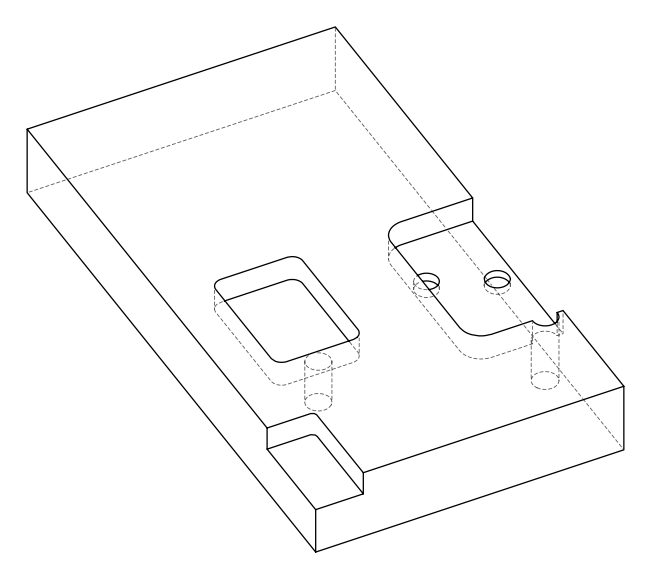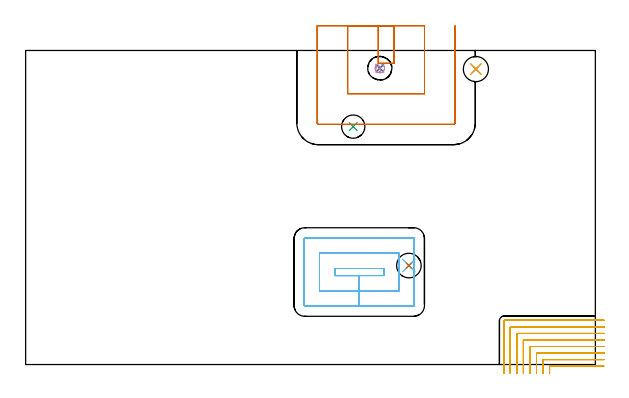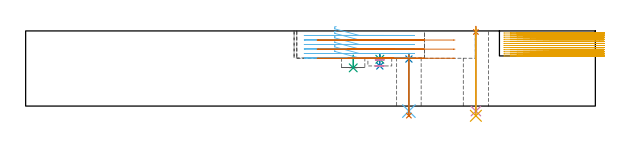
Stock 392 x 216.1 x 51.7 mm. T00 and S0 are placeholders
(PLAN: 13 operations, 10 tool changes, 28.1 min)
(1 SPOT_DRILL | STEP1HOLE | NXT0321_9005460120000 | 0.03 min | 4 mm3)
(2 SPOT_DRILL_1 | STEP1HOLE_1 | NXT0321_9005460120000 | 0.03 min | 2023 mm3)
(3 SPOT_DRILL_2 | STEP1POCKET | NXT0321_9005460120000 | 0.03 min | 2043 mm3)
(4 DRILL_THROUGH_HOLE_INTO_CENTER | STEP1HOLE | NXT0301_079 | 0.23 min | 4713 mm3)
(5 DRILL_TO_ENLARGE_THROUGH_HOLE | STEP1HOLE | UGT0301_244 | 0.24 min | 7414 mm3)
(6 DRILL_THROUGH_HOLE_INTO_CENTER_1 | STEP1HOLE_1 | NXT0301_079 | 0.16 min | 3069 mm3)
(7 DRILL_TO_ENLARGE_THROUGH_HOLE_1 | STEP1HOLE_1 | UGT0301_292 | 0.17 min | 6484 mm3)
(8 DRILL_BLIND_HOLE_INTO_CENTER | STEP1POCKET | NXT0301_128 | 0.03 min | 553 mm3)
(9 INDEXABLE_INSERT_DRILL_BLIND_HOLE_FROM_SOLID | STEP1POCKET_1 | NXT0302_003 | 0.04 min | 5059 mm3)
(10 MILL_ROUGH_BLIND_HOLE_CONTOUR | STEP1POCKET | NXT0201_013 | Spiral | 0.27 min | 2490 mm3)
(11 MILL_CORNER_NOTCH_RECTANGULAR | CORNER_NOTCH_RECTANGULAR | UGT0201_014 | Follow Part, ap 1.5, ae 75% | 16.23 min | 37880 mm3)
(12 MILL_RECTANGULAR_POCKET | POCKET_RECTANGULAR_STRAIGHT | UGT0201_103 | Follow Part, ap 3.5, ae 75% | 6.64 min | 96593 mm3)
(13 MILL_SLOT | SLOT_PARTIAL_RECTANGULAR | UGT0201_006 | Follow Part, ap 7, ae 75% | 4.02 min | 137987 mm3)
(TOOL NXT0321_9005460120000 | NC Spot Drill, 142deg, 12mm, Carbide, Uncoated | D12 PA142 FL30 Z2)
(TOOL NXT0301_079 | Carbide Drill 10.8mm [860.1-1080-032A1-MM 2214] | D10.8 PA140 FL55 Z2)
(TOOL UGT0301_244 | Twist Drill 17.3 mm | D17.3 PA118 FL130 Z2)
(TOOL UGT0301_292 | Twist Drill 16.9 mm | D16.9 PA118 FL120 Z2)
(TOOL NXT0301_128 | Carbide Drill 12mm [861.1-1200-036A1-GP GC34] | D12 PA150 FL37.4 Z2)
(TOOL NXT0302_003 | Index. Insert Drill 16mm [880-D1600L20-05] | D16 PA176 FL80 Z2)
(TOOL NXT0201_013 | ENDMILL 10mm | D10 FL30 Z4)
(TOOL UGT0201_014 | End mill 6 mm | D6 FL24 Z4)
(TOOL UGT0201_103 | End Mill 14 mm | D14 FL19 Z2)
(TOOL UGT0201_006 | End Mill 28 mm | D28 FL25 Z2)
(OP 1 SPOT_DRILL)
G17 G21 G94 G90
T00 M6
G54
G17 G0 G90 X309.8 Y203.3 S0 M3
G43 Z61.7 H0
G94 G81 G98 Z50.955 F250. R54.7
G80
M5
M2
(OP 2 SPOT_DRILL_1)
G17 G21 G94 G90
T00 M6
G54
G17 G0 G90 X263.7 Y68.1 S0 M3
G43 Z61.7 H0
G94 G81 G98 Z32.373 F250. R36.1
G80
M5
M2
(OP 3 SPOT_DRILL_2)
G17 G21 G94 G90
T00 M6
G54
G17 G0 G90 X243.7 Y203.9 S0 M3
G43 Z61.7 H0
G94 G81 G98 Z32.194 F250. R35.9
G80
M5
M2
(OP 4 DRILL_THROUGH_HOLE_INTO_CENTER)
G17 G21 G94 G90
T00 M6
G54
G17 G0 G90 X309.8 Y203.3 S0 M3
G43 Z61.7 H1
G94 G73 G98 Z-3.465 F250. Q9.194 R53.7
G80
M5
M2
(OP 5 DRILL_TO_ENLARGE_THROUGH_HOLE)
G17 G21 G94 G90
T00 M6
G54
G17 G0 G90 X309.8 Y203.3 S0 M3
G43 Z61.7 H0
G94 G73 G98 Z-6.697 F250. Q14.599 R53.7
G80
M5
M2
(OP 6 DRILL_THROUGH_HOLE_INTO_CENTER_1)
G17 G21 G94 G90
T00 M6
G54
G17 G0 G90 X263.7 Y68.1 S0 M3
G43 Z61.7 H1
G94 G73 G98 Z-3.465 F250. Q9.141 R35.1
G80
M5
M2
(OP 7 DRILL_TO_ENLARGE_THROUGH_HOLE_1)
G17 G21 G94 G90
T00 M6
G54
G17 G0 G90 X263.7 Y68.1 S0 M3
G43 Z61.7 H0
G94 G81 G98 Z-6.577 F250. R35.1
G80
M5
M2
(OP 8 DRILL_BLIND_HOLE_INTO_CENTER)
G17 G21 G94 G90
T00 M6
G54
G17 G0 G90 X243.7 Y203.9 S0 M3
G43 Z61.7 H1
G94 G81 G98 Z27.6 F250. R34.9
G80
M5
M2
(OP 9 INDEXABLE_INSERT_DRILL_BLIND_HOLE_FROM_SOLID)
G17 G21 G94 G90
T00 M6
G54
G17 G0 G90 X225.4 Y163.7 S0 M3
G43 Z61.7 H1
G94 G81 G98 Z26.3 F250. R34.9
G80
M5
M2
(OP 10 MILL_ROUGH_BLIND_HOLE_CONTOUR)
G17 G21 G94 G90
T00 M6
G54
G17 G0 G90 X243.7 Y203.9 S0 M3
G43 Z61.7 H0
Z31.75
G94 G3 X244.152 Y204.611 R0.499 F250.
X243.019 Y205.348 R1.283
X240.965 Y203.92 R2.125
X241.66 Y201.434 R2.263
X246.166 Y201.86 R3.2
X241.66 Y201.434 R-3.2
X243.913 Y201.647 R1.6
X243.7 Y203.9 R1.6
G0 Z27.6
G3 X244.152 Y204.611 R0.499
X243.019 Y205.348 R1.283
X240.965 Y203.92 R2.125
X241.66 Y201.434 R2.263
X246.166 Y201.86 R3.2
X241.66 Y201.434 R-3.2
X243.913 Y201.647 R1.6
X243.7 Y203.9 R1.6
G0 Z61.7
M5
M2
(OP 11 MILL_CORNER_NOTCH_RECTANGULAR)
G17 G21 G94 G90
T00 M6
G54
G17 G0 G90 X397.791 Y-1.1 S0 M3
G43 Z61.7 H0
Z50.267
G94 G1 X394.791 F250.
X360.797 F500.
G3 X360.5 Y-1.397 R0.3
G1 Y-3.
Y-6. F250.
G0 Z61.7
X398. Y3.4
Z50.267
G1 X395.
X356.297 F500.
G3 X356. Y3.103 R0.3
G1 Y-3.
Y-6. F250.
G0 Z61.7
X398. Y7.9
Z50.267
G1 X395.
X351.797 F500.
G3 X351.5 Y7.603 R0.3
G1 Y-3.
Y-6. F250.
G0 Z61.7
X398. Y12.4
Z50.267
G1 X395.
X347.297 F500.
G3 X347. Y12.103 R0.3
G1 Y-3.
Y-6. F250.
G0 Z61.7
X398. Y16.9
Z50.267
G1 X395.
X342.797 F500.
G3 X342.5 Y16.603 R0.3
G1 Y-3.
Y-6. F250.
G0 Z61.7
X398. Y21.4
Z50.267
G1 X395.
X338.297 F500.
G3 X338. Y21.103 R0.3
G1 Y-3.
Y-6. F250.
G0 Z61.7
X398. Y25.9
Z50.267
G1 X395.
X333.798 F500.
G3 X333.5 Y25.602 R0.3
G1 Y-3.
Y-6. F250.
G0 Z61.7
X398. Y30.4
Z50.267
G1 X395.
X329.3 F500.
G3 X329. Y30.1 R0.3
G1 Y-3.
Y-6. F250.
G0 Z61.7
X397.791 Y-1.1
Z48.833
G1 X394.791
X360.797 F500.
G3 X360.5 Y-1.397 R0.3
G1 Y-3.
Y-6. F250.
G0 Z61.7
X398. Y3.4
Z48.833
G1 X395.
X356.297 F500.
G3 X356. Y3.103 R0.3
G1 Y-3.
Y-6. F250.
G0 Z61.7
X398. Y7.9
Z48.833
G1 X395.
X351.797 F500.
G3 X351.5 Y7.603 R0.3
G1 Y-3.
Y-6. F250.
G0 Z61.7
X398. Y12.4
Z48.833
G1 X395.
X347.297 F500.
G3 X347. Y12.103 R0.3
G1 Y-3.
Y-6. F250.
G0 Z61.7
X398. Y16.9
Z48.833
G1 X395.
X342.797 F500.
G3 X342.5 Y16.603 R0.3
G1 Y-3.
Y-6. F250.
G0 Z61.7
X398. Y21.4
Z48.833
G1 X395.
X338.297 F500.
G3 X338. Y21.103 R0.3
G1 Y-3.
Y-6. F250.
G0 Z61.7
X398. Y25.9
Z48.833
G1 X395.
X333.798 F500.
G3 X333.5 Y25.602 R0.3
G1 Y-3.
Y-6. F250.
G0 Z61.7
X398. Y30.4
Z48.833
G1 X395.
X329.3 F500.
G3 X329. Y30.1 R0.3
G1 Y-3.
Y-6. F250.
G0 Z61.7
X397.791 Y-1.1
Z47.4
G1 X394.791
X360.797 F500.
G3 X360.5 Y-1.397 R0.3
G1 Y-3.
Y-6. F250.
G0 Z61.7
X398. Y3.4
Z47.4
G1 X395.
X356.297 F500.
G3 X356. Y3.103 R0.3
G1 Y-3.
Y-6. F250.
G0 Z61.7
X398. Y7.9
Z47.4
G1 X395.
X351.797 F500.
G3 X351.5 Y7.603 R0.3
G1 Y-3.
Y-6. F250.
G0 Z61.7
X398. Y12.4
Z47.4
G1 X395.
X347.297 F500.
G3 X347. Y12.103 R0.3
G1 Y-3.
Y-6. F250.
G0 Z61.7
X398. Y16.9
Z47.4
G1 X395.
X342.797 F500.
G3 X342.5 Y16.603 R0.3
G1 Y-3.
Y-6. F250.
G0 Z61.7
X398. Y21.4
Z47.4
G1 X395.
X338.297 F500.
G3 X338. Y21.103 R0.3
G1 Y-3.
Y-6. F250.
G0 Z61.7
X398. Y25.9
Z47.4
G1 X395.
X333.798 F500.
G3 X333.5 Y25.602 R0.3
G1 Y-3.
Y-6. F250.
G0 Z61.7
X398. Y30.4
Z47.4
G1 X395.
X329.3 F500.
G3 X329. Y30.1 R0.3
G1 Y-3.
Y-6. F250.
G0 Z61.7
X397.791 Y-1.1
Z45.967
G1 X394.791
X360.797 F500.
G3 X360.5 Y-1.397 R0.3
G1 Y-3.
Y-6. F250.
G0 Z61.7
X398. Y3.4
Z45.967
G1 X395.
X356.297 F500.
G3 X356. Y3.103 R0.3
G1 Y-3.
Y-6. F250.
G0 Z61.7
X398. Y7.9
Z45.967
G1 X395.
X351.797 F500.
G3 X351.5 Y7.603 R0.3
G1 Y-3.
Y-6. F250.
G0 Z61.7
X398. Y12.4
Z45.967
G1 X395.
X347.297 F500.
G3 X347. Y12.103 R0.3
G1 Y-3.
Y-6. F250.
G0 Z61.7
X398. Y16.9
Z45.967
G1 X395.
X342.797 F500.
G3 X342.5 Y16.603 R0.3
G1 Y-3.
Y-6. F250.
G0 Z61.7
X398. Y21.4
Z45.967
G1 X395.
X338.297 F500.
G3 X338. Y21.103 R0.3
G1 Y-3.
Y-6. F250.
G0 Z61.7
X398. Y25.9
Z45.967
G1 X395.
X333.798 F500.
G3 X333.5 Y25.602 R0.3
G1 Y-3.
Y-6. F250.
G0 Z61.7
X398. Y30.4
Z45.967
G1 X395.
X329.3 F500.
G3 X329. Y30.1 R0.3
G1 Y-3.
Y-6. F250.
G0 Z61.7
X397.791 Y-1.1
Z44.533
G1 X394.791
X360.797 F500.
G3 X360.5 Y-1.397 R0.3
G1 Y-3.
Y-6. F250.
G0 Z61.7
X398. Y3.4
Z44.533
G1 X395.
X356.297 F500.
G3 X356. Y3.103 R0.3
G1 Y-3.
Y-6. F250.
G0 Z61.7
X398. Y7.9
Z44.533
G1 X395.
X351.797 F500.
G3 X351.5 Y7.603 R0.3
G1 Y-3.
Y-6. F250.
G0 Z61.7
X398. Y12.4
Z44.533
G1 X395.
X347.297 F500.
G3 X347. Y12.103 R0.3
G1 Y-3.
Y-6. F250.
G0 Z61.7
X398. Y16.9
Z44.533
G1 X395.
X342.797 F500.
G3 X342.5 Y16.603 R0.3
G1 Y-3.
Y-6. F250.
G0 Z61.7
X398. Y21.4
Z44.533
G1 X395.
X338.297 F500.
G3 X338. Y21.103 R0.3
G1 Y-3.
Y-6. F250.
G0 Z61.7
X398. Y25.9
Z44.533
G1 X395.
X333.798 F500.
G3 X333.5 Y25.602 R0.3
G1 Y-3.
Y-6. F250.
G0 Z61.7
X398. Y30.4
Z44.533
G1 X395.
X329.3 F500.
G3 X329. Y30.1 R0.3
G1 Y-3.
Y-6. F250.
G0 Z61.7
X397.791 Y-1.1
Z43.1
G1 X394.791
X360.797 F500.
G3 X360.5 Y-1.397 R0.3
G1 Y-3.
Y-6. F250.
G0 Z61.7
X398. Y3.4
Z43.1
G1 X395.
X356.297 F500.
G3 X356. Y3.103 R0.3
G1 Y-3.
Y-6. F250.
G0 Z61.7
X398. Y7.9
Z43.1
G1 X395.
X351.797 F500.
G3 X351.5 Y7.603 R0.3
G1 Y-3.
Y-6. F250.
G0 Z61.7
X398. Y12.4
Z43.1
G1 X395.
X347.297 F500.
G3 X347. Y12.103 R0.3
G1 Y-3.
Y-6. F250.
G0 Z61.7
X398. Y16.9
Z43.1
G1 X395.
X342.797 F500.
G3 X342.5 Y16.603 R0.3
G1 Y-3.
Y-6. F250.
G0 Z61.7
X398. Y21.4
Z43.1
G1 X395.
X338.297 F500.
G3 X338. Y21.103 R0.3
G1 Y-3.
Y-6. F250.
G0 Z61.7
X398. Y25.9
Z43.1
G1 X395.
X333.798 F500.
G3 X333.5 Y25.602 R0.3
G1 Y-3.
Y-6. F250.
G0 Z61.7
X398. Y30.4
Z43.1
G1 X395.
X329.3 F500.
G3 X329. Y30.1 R0.3
G1 Y-3.
Y-6. F250.
G0 Z61.7
X397.791 Y-1.1
Z41.667
G1 X394.791
X360.797 F500.
G3 X360.5 Y-1.397 R0.3
G1 Y-3.
Y-6. F250.
G0 Z61.7
X398. Y3.4
Z41.667
G1 X395.
X356.297 F500.
G3 X356. Y3.103 R0.3
G1 Y-3.
Y-6. F250.
G0 Z61.7
X398. Y7.9
Z41.667
G1 X395.
X351.797 F500.
G3 X351.5 Y7.603 R0.3
G1 Y-3.
Y-6. F250.
G0 Z61.7
X398. Y12.4
Z41.667
G1 X395.
X347.297 F500.
G3 X347. Y12.103 R0.3
G1 Y-3.
Y-6. F250.
G0 Z61.7
X398. Y16.9
Z41.667
G1 X395.
X342.797 F500.
G3 X342.5 Y16.603 R0.3
G1 Y-3.
Y-6. F250.
G0 Z61.7
X398. Y21.4
Z41.667
G1 X395.
X338.297 F500.
G3 X338. Y21.103 R0.3
G1 Y-3.
Y-6. F250.
G0 Z61.7
X398. Y25.9
Z41.667
G1 X395.
X333.798 F500.
G3 X333.5 Y25.602 R0.3
G1 Y-3.
Y-6. F250.
G0 Z61.7
X398. Y30.4
Z41.667
G1 X395.
X329.3 F500.
G3 X329. Y30.1 R0.3
G1 Y-3.
Y-6. F250.
G0 Z61.7
X397.791 Y-1.1
Z40.233
G1 X394.791
X360.797 F500.
G3 X360.5 Y-1.397 R0.3
G1 Y-3.
Y-6. F250.
G0 Z61.7
X398. Y3.4
Z40.233
G1 X395.
X356.297 F500.
G3 X356. Y3.103 R0.3
G1 Y-3.
Y-6. F250.
G0 Z61.7
X398. Y7.9
Z40.233
G1 X395.
X351.797 F500.
G3 X351.5 Y7.603 R0.3
G1 Y-3.
Y-6. F250.
G0 Z61.7
X398. Y12.4
Z40.233
G1 X395.
X347.297 F500.
G3 X347. Y12.103 R0.3
G1 Y-3.
Y-6. F250.
G0 Z61.7
X398. Y16.9
Z40.233
G1 X395.
X342.797 F500.
G3 X342.5 Y16.603 R0.3
G1 Y-3.
Y-6. F250.
G0 Z61.7
X398. Y21.4
Z40.233
G1 X395.
X338.297 F500.
G3 X338. Y21.103 R0.3
G1 Y-3.
Y-6. F250.
G0 Z61.7
X398. Y25.9
Z40.233
G1 X395.
X333.798 F500.
G3 X333.5 Y25.602 R0.3
G1 Y-3.
Y-6. F250.
G0 Z61.7
X398. Y30.4
Z40.233
G1 X395.
X329.3 F500.
G3 X329. Y30.1 R0.3
G1 Y-3.
Y-6. F250.
G0 Z61.7
X397.791 Y-1.1
Z38.8
G1 X394.791
X360.797 F500.
G3 X360.5 Y-1.397 R0.3
G1 Y-3.
Y-6. F250.
G0 Z61.7
X398. Y3.4
Z38.8
G1 X395.
X356.297 F500.
G3 X356. Y3.103 R0.3
G1 Y-3.
Y-6. F250.
G0 Z61.7
X398. Y7.9
Z38.8
G1 X395.
X351.797 F500.
G3 X351.5 Y7.603 R0.3
G1 Y-3.
Y-6. F250.
G0 Z61.7
X398. Y12.4
Z38.8
G1 X395.
X347.297 F500.
G3 X347. Y12.103 R0.3
G1 Y-3.
Y-6. F250.
G0 Z61.7
X398. Y16.9
Z38.8
G1 X395.
X342.797 F500.
G3 X342.5 Y16.603 R0.3
G1 Y-3.
Y-6. F250.
G0 Z61.7
X398. Y21.4
Z38.8
G1 X395.
X338.297 F500.
G3 X338. Y21.103 R0.3
G1 Y-3.
Y-6. F250.
G0 Z61.7
X398. Y25.9
Z38.8
G1 X395.
X333.798 F500.
G3 X333.5 Y25.602 R0.3
G1 Y-3.
Y-6. F250.
G0 Z61.7
X398. Y30.4
Z38.8
G1 X395.
X329.3 F500.
G3 X329. Y30.1 R0.3
G1 Y-3.
Y-6. F250.
G0 Z61.7
X397.791 Y-1.1
Z37.367
G1 X394.791
X360.797 F500.
G3 X360.5 Y-1.397 R0.3
G1 Y-3.
Y-6. F250.
G0 Z61.7
X398. Y3.4
Z37.367
G1 X395.
X356.297 F500.
G3 X356. Y3.103 R0.3
G1 Y-3.
Y-6. F250.
G0 Z61.7
X398. Y7.9
Z37.367
G1 X395.
X351.797 F500.
G3 X351.5 Y7.603 R0.3
G1 Y-3.
Y-6. F250.
G0 Z61.7
X398. Y12.4
Z37.367
G1 X395.
X347.297 F500.
G3 X347. Y12.103 R0.3
G1 Y-3.
Y-6. F250.
G0 Z61.7
X398. Y16.9
Z37.367
G1 X395.
X342.797 F500.
G3 X342.5 Y16.603 R0.3
G1 Y-3.
Y-6. F250.
G0 Z61.7
X398. Y21.4
Z37.367
G1 X395.
X338.297 F500.
G3 X338. Y21.103 R0.3
G1 Y-3.
Y-6. F250.
G0 Z61.7
X398. Y25.9
Z37.367
G1 X395.
X333.798 F500.
G3 X333.5 Y25.602 R0.3
G1 Y-3.
Y-6. F250.
G0 Z61.7
X398. Y30.4
Z37.367
G1 X395.
X329.3 F500.
G3 X329. Y30.1 R0.3
G1 Y-3.
Y-6. F250.
G0 Z61.7
X397.791 Y-1.1
Z35.933
G1 X394.791
X360.797 F500.
G3 X360.5 Y-1.397 R0.3
G1 Y-3.
Y-6. F250.
G0 Z61.7
X398. Y3.4
Z35.933
G1 X395.
X356.297 F500.
G3 X356. Y3.103 R0.3
G1 Y-3.
Y-6. F250.
G0 Z61.7
X398. Y7.9
Z35.933
G1 X395.
X351.797 F500.
G3 X351.5 Y7.603 R0.3
G1 Y-3.
Y-6. F250.
G0 Z61.7
X398. Y12.4
Z35.933
G1 X395.
X347.297 F500.
G3 X347. Y12.103 R0.3
G1 Y-3.
Y-6. F250.
G0 Z61.7
X398. Y16.9
Z35.933
G1 X395.
X342.797 F500.
G3 X342.5 Y16.603 R0.3
G1 Y-3.
Y-6. F250.
G0 Z61.7
X398. Y21.4
Z35.933
G1 X395.
X338.297 F500.
G3 X338. Y21.103 R0.3
G1 Y-3.
Y-6. F250.
G0 Z61.7
X398. Y25.9
Z35.933
G1 X395.
X333.798 F500.
G3 X333.5 Y25.602 R0.3
G1 Y-3.
Y-6. F250.
G0 Z61.7
X398. Y30.4
Z35.933
G1 X395.
X329.3 F500.
G3 X329. Y30.1 R0.3
G1 Y-3.
Y-6. F250.
G0 Z61.7
X397.791 Y-1.1
Z34.5
G1 X394.791
X360.797 F500.
G3 X360.5 Y-1.397 R0.3
G1 Y-3.
Y-6. F250.
G0 Z61.7
X398. Y3.4
Z34.5
G1 X395.
X356.297 F500.
G3 X356. Y3.103 R0.3
G1 Y-3.
Y-6. F250.
G0 Z61.7
X398. Y7.9
Z34.5
G1 X395.
X351.797 F500.
G3 X351.5 Y7.603 R0.3
G1 Y-3.
Y-6. F250.
G0 Z61.7
X398. Y12.4
Z34.5
G1 X395.
X347.297 F500.
G3 X347. Y12.103 R0.3
G1 Y-3.
Y-6. F250.
G0 Z61.7
X398. Y16.9
Z34.5
G1 X395.
X342.797 F500.
G3 X342.5 Y16.603 R0.3
G1 Y-3.
Y-6. F250.
G0 Z61.7
X398. Y21.4
Z34.5
G1 X395.
X338.297 F500.
G3 X338. Y21.103 R0.3
G1 Y-3.
Y-6. F250.
G0 Z61.7
X398. Y25.9
Z34.5
G1 X395.
X333.798 F500.
G3 X333.5 Y25.602 R0.3
G1 Y-3.
Y-6. F250.
G0 Z61.7
X398. Y30.4
Z34.5
G1 X395.
X329.3 F500.
G3 X329. Y30.1 R0.3
G1 Y-3.
Y-6. F250.
G0 Z61.7
M5
M2
(OP 12 MILL_RECTANGULAR_POCKET)
G17 G21 G94 G90
T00 M6
G54
G17 G0 G90 X213.715 Y66.1 S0 M3
G43 Z61.7 H0
Z54.7
G94 G1 X212.7 Z54.428 F250.
Y61.2 Z53.115
X229.55 Z48.6
X246.4 F500.
Y66.1
X212.7
Y61.2
X229.55
Y50.7
X256.9
Y76.6
X202.2
Y50.7
X229.55
Y40.2
X267.
G3 X267.4 Y40.6 R0.4
G1 Y86.7
G3 X267. Y87.1 R0.4
G1 X192.1
G3 X191.7 Y86.7 R0.4
G1 Y40.6
G3 X192.1 Y40.2 R0.4
G1 X229.55
X230.55
G0 X213.715 Y66.1 Z51.6
G1 X212.7 Z51.328 F250.
Y61.2 Z50.015
X229.55 Z45.5
X246.4 F500.
Y66.1
X212.7
Y61.2
X229.55
Y50.7
X256.9
Y76.6
X202.2
Y50.7
X229.55
Y40.2
X267.
G3 X267.4 Y40.6 R0.4
G1 Y86.7
G3 X267. Y87.1 R0.4
G1 X192.1
G3 X191.7 Y86.7 R0.4
G1 Y40.6
G3 X192.1 Y40.2 R0.4
G1 X229.55
X230.55
G0 X213.715 Y66.1 Z48.5
G1 X212.7 Z48.228 F250.
Y61.2 Z46.915
X229.55 Z42.4
X246.4 F500.
Y66.1
X212.7
Y61.2
X229.55
Y50.7
X256.9
Y76.6
X202.2
Y50.7
X229.55
Y40.2
X267.
G3 X267.4 Y40.6 R0.4
G1 Y86.7
G3 X267. Y87.1 R0.4
G1 X192.1
G3 X191.7 Y86.7 R0.4
G1 Y40.6
G3 X192.1 Y40.2 R0.4
G1 X229.55
X230.55
G0 X213.715 Y66.1 Z45.4
G1 X212.7 Z45.128 F250.
Y61.2 Z43.815
X229.55 Z39.3
X246.4 F500.
Y66.1
X212.7
Y61.2
X229.55
Y50.7
X256.9
Y76.6
X202.2
Y50.7
X229.55
Y40.2
X267.
G3 X267.4 Y40.6 R0.4
G1 Y86.7
G3 X267. Y87.1 R0.4
G1 X192.1
G3 X191.7 Y86.7 R0.4
G1 Y40.6
G3 X192.1 Y40.2 R0.4
G1 X229.55
X230.55
G0 X213.715 Y66.1 Z42.3
G1 X212.7 Z42.028 F250.
Y61.2 Z40.715
X229.55 Z36.2
X246.4 F500.
Y66.1
X212.7
Y61.2
X229.55
Y50.7
X256.9
Y76.6
X202.2
Y50.7
X229.55
Y40.2
X267.
G3 X267.4 Y40.6 R0.4
G1 Y86.7
G3 X267. Y87.1 R0.4
G1 X192.1
G3 X191.7 Y86.7 R0.4
G1 Y40.6
G3 X192.1 Y40.2 R0.4
G1 X229.55
X230.55
G0 X213.715 Y66.1 Z39.2
G1 X212.7 Z38.928 F250.
Y61.2 Z37.615
X229.55 Z33.1
X246.4 F500.
Y66.1
X212.7
Y61.2
X229.55
Y50.7
X256.9
Y76.6
X202.2
Y50.7
X229.55
Y40.2
X267.
G3 X267.4 Y40.6 R0.4
G1 Y86.7
G3 X267. Y87.1 R0.4
G1 X192.1
G3 X191.7 Y86.7 R0.4
G1 Y40.6
G3 X192.1 Y40.2 R0.4
G1 X229.55
X230.55
G0 Z61.7
M5
M2
(OP 13 MILL_SLOT)
G17 G21 G94 G90
T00 M6
G54
G17 G0 G90 X242.6 Y233.1 S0 M3
G43 Z61.7 H0
Z45.433
G94 G1 Y230.1 F250.
Y207.3 F500.
X253.4
Y230.1
Y233.1 F250.
X221.6
Y230.1
Y186.3 F500.
X274.4
Y230.1
Y233.1 F250.
X200.6
Y230.1
Y166.2 F500.
G3 X201.5 Y165.3 R0.9
G1 X294.5
G3 X295.4 Y166.2 R0.9
G1 Y230.1
Y233.1 F250.
G0 X242.6 Z39.167
G1 Y230.1
Y207.3 F500.
X253.4
Y230.1
Y233.1 F250.
X221.6
Y230.1
Y186.3 F500.
X274.4
Y230.1
Y233.1 F250.
X200.6
Y230.1
Y166.2 F500.
G3 X201.5 Y165.3 R0.9
G1 X294.5
G3 X295.4 Y166.2 R0.9
G1 Y230.1
Y233.1 F250.
G0 X242.6 Z32.9
G1 Y230.1
Y207.3 F500.
X253.4
Y230.1
Y233.1 F250.
X221.6
Y230.1
Y186.3 F500.
X274.4
Y230.1
Y233.1 F250.
X200.6
Y230.1
Y166.2 F500.
G3 X201.5 Y165.3 R0.9
G1 X294.5
G3 X295.4 Y166.2 R0.9
G1 Y230.1
Y233.1 F250.
G0 Z61.7
M5
M2
